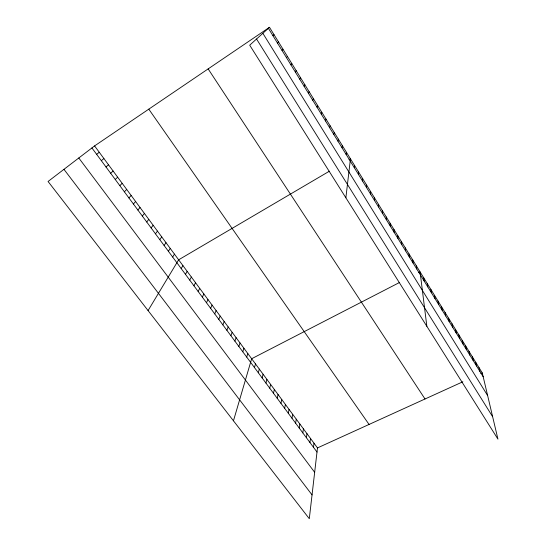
<?xml version="1.0" encoding="UTF-8"?>
<svg xmlns="http://www.w3.org/2000/svg" width="546" height="546" viewBox="0 0 546 546"><rect width="100%" height="100%" fill="white"/><g stroke="black" fill="none" stroke-linecap="round" stroke-linejoin="round"><path stroke-width="0.82" d="M374.536 200.519L374.563 197.966M370.55 194.042L370.611 191.55M366.53 187.531L366.632 185.087M362.489 180.972L362.633 178.583M358.415 174.365L358.599 172.031M354.32 167.718L354.538 165.445M94.581 145.918L317.485 447.911L309.295 518.7L48.062 181.477L94.581 145.918L269.492 27.3L482.282 372.932L497.938 439.12L249.706 45.188L269.492 27.3M345.871 197.788L350.457 158.811L349.085 159.616M313.493 447.304L313.998 443.188M309.957 442.526L310.497 438.438M306.402 437.728L306.968 433.66M346.144 154.457L346.444 152.293M302.825 432.896L303.426 428.863M299.228 428.037L299.863 424.03M342.062 147.836L342.403 145.734M295.618 423.157L296.273 419.178M291.98 418.243L292.67 414.291M288.322 413.302L289.046 409.384M337.96 141.175L338.343 139.128M284.65 408.34L285.401 404.443M280.951 403.344L281.736 399.481M277.231 398.321L278.05 394.485M333.824 134.473L334.248 132.48M273.491 393.263L274.345 389.462M269.731 388.186L270.618 384.418M329.661 127.723L330.132 125.792M265.95 383.074L266.871 379.333M262.148 377.934L263.097 374.228M258.319 372.768L259.309 369.089M325.477 120.925L325.982 119.055M254.47 367.567L255.494 363.923M233.463 420.802L251.658 358.729L399.419 282.535M321.26 114.087L321.812 112.278M246.71 357.077L247.802 353.501M242.793 351.788L243.919 348.246M238.855 346.464L240.022 342.956M317.014 107.207L317.608 105.453M234.889 341.113L236.097 337.64M230.903 335.729L232.146 332.296M226.897 330.31L228.173 326.911M312.742 100.273L313.384 98.587M222.864 324.863L224.181 321.498M218.81 319.383L220.161 316.059M308.442 93.298L309.125 91.673M214.728 313.868L216.12 310.578M210.626 308.326L212.053 305.071M206.497 302.743L207.965 299.536M304.108 86.268L304.839 84.712M202.341 297.133L203.849 293.96M198.157 291.489L199.713 288.349M193.953 285.804L195.55 282.712M299.747 79.197L300.525 77.703M189.728 280.091L191.359 277.034M185.469 274.345L187.148 271.328M295.359 72.072L296.178 70.646M181.19 268.557L182.91 265.588M148.068 310.578L178.644 259.807L329.375 171.205M172.652 257.023L174.454 254.136M290.936 64.906L291.81 63.548M168.393 251.269L170.243 248.423M164.114 245.488L166.004 242.683M159.807 239.667L161.746 236.909M286.486 57.685L287.408 56.395M155.474 233.811L157.453 231.095M151.112 227.921L153.139 225.252M282.009 50.416L282.971 49.195M146.724 221.997L148.799 219.369M142.315 216.032L144.431 213.452M137.872 210.033L140.035 207.5M277.498 43.1L278.508 41.946M133.401 203.999L135.613 201.508M128.911 197.925L131.17 195.482M124.386 191.81L126.692 189.421M272.952 35.729L274.017 34.651M119.833 185.66L122.188 183.32M115.254 179.477L117.663 177.184M110.647 173.253L113.104 171.007M106.006 166.987L108.517 164.796M101.344 160.681L103.897 158.545M96.649 154.334L99.256 152.252M418.591 272.652L420.072 271.888L426.856 326.317M317.485 447.911L462.858 381.77M480.835 373.587L482.282 372.932M63.95 169.328L312.053 494.901M78.795 157.985L314.667 472.317M91.919 147.952L317.008 452.054M148.792 109.159L369.062 424.447M208.149 68.905L425.02 398.983M256.538 39.012L492.635 416.7M262.851 33.306L487.639 395.584M268.379 28.31L483.19 376.76M478.999 367.601L479.879 371.396M475.696 362.237L476.556 365.997M472.379 356.845L473.205 360.572M469.034 351.412L469.84 355.105M465.677 345.959L466.448 349.611M462.291 340.465L463.042 344.082M458.893 334.937L459.616 338.52M455.473 329.381L456.163 332.923M452.027 323.792L452.689 327.293M448.566 318.161L449.201 321.621M445.079 312.503L445.686 315.922M441.571 306.804L442.151 310.189M438.042 301.078L438.588 304.415M434.493 295.311L435.012 298.607M430.924 289.51L431.408 292.765M427.327 283.667L427.784 286.882M423.71 277.798L424.133 280.965M416.414 265.936L416.769 269.021M412.728 259.951L413.049 262.988M409.022 253.931L409.309 256.92M405.289 247.87L405.548 250.812M401.535 241.769L401.754 244.669M397.754 235.633L397.945 238.479M393.953 229.456L394.103 232.255M390.124 223.239L390.24 225.989M386.275 216.98L386.356 219.683M382.398 210.688L382.439 213.336M378.494 204.347L378.501 206.948"/></g></svg>
